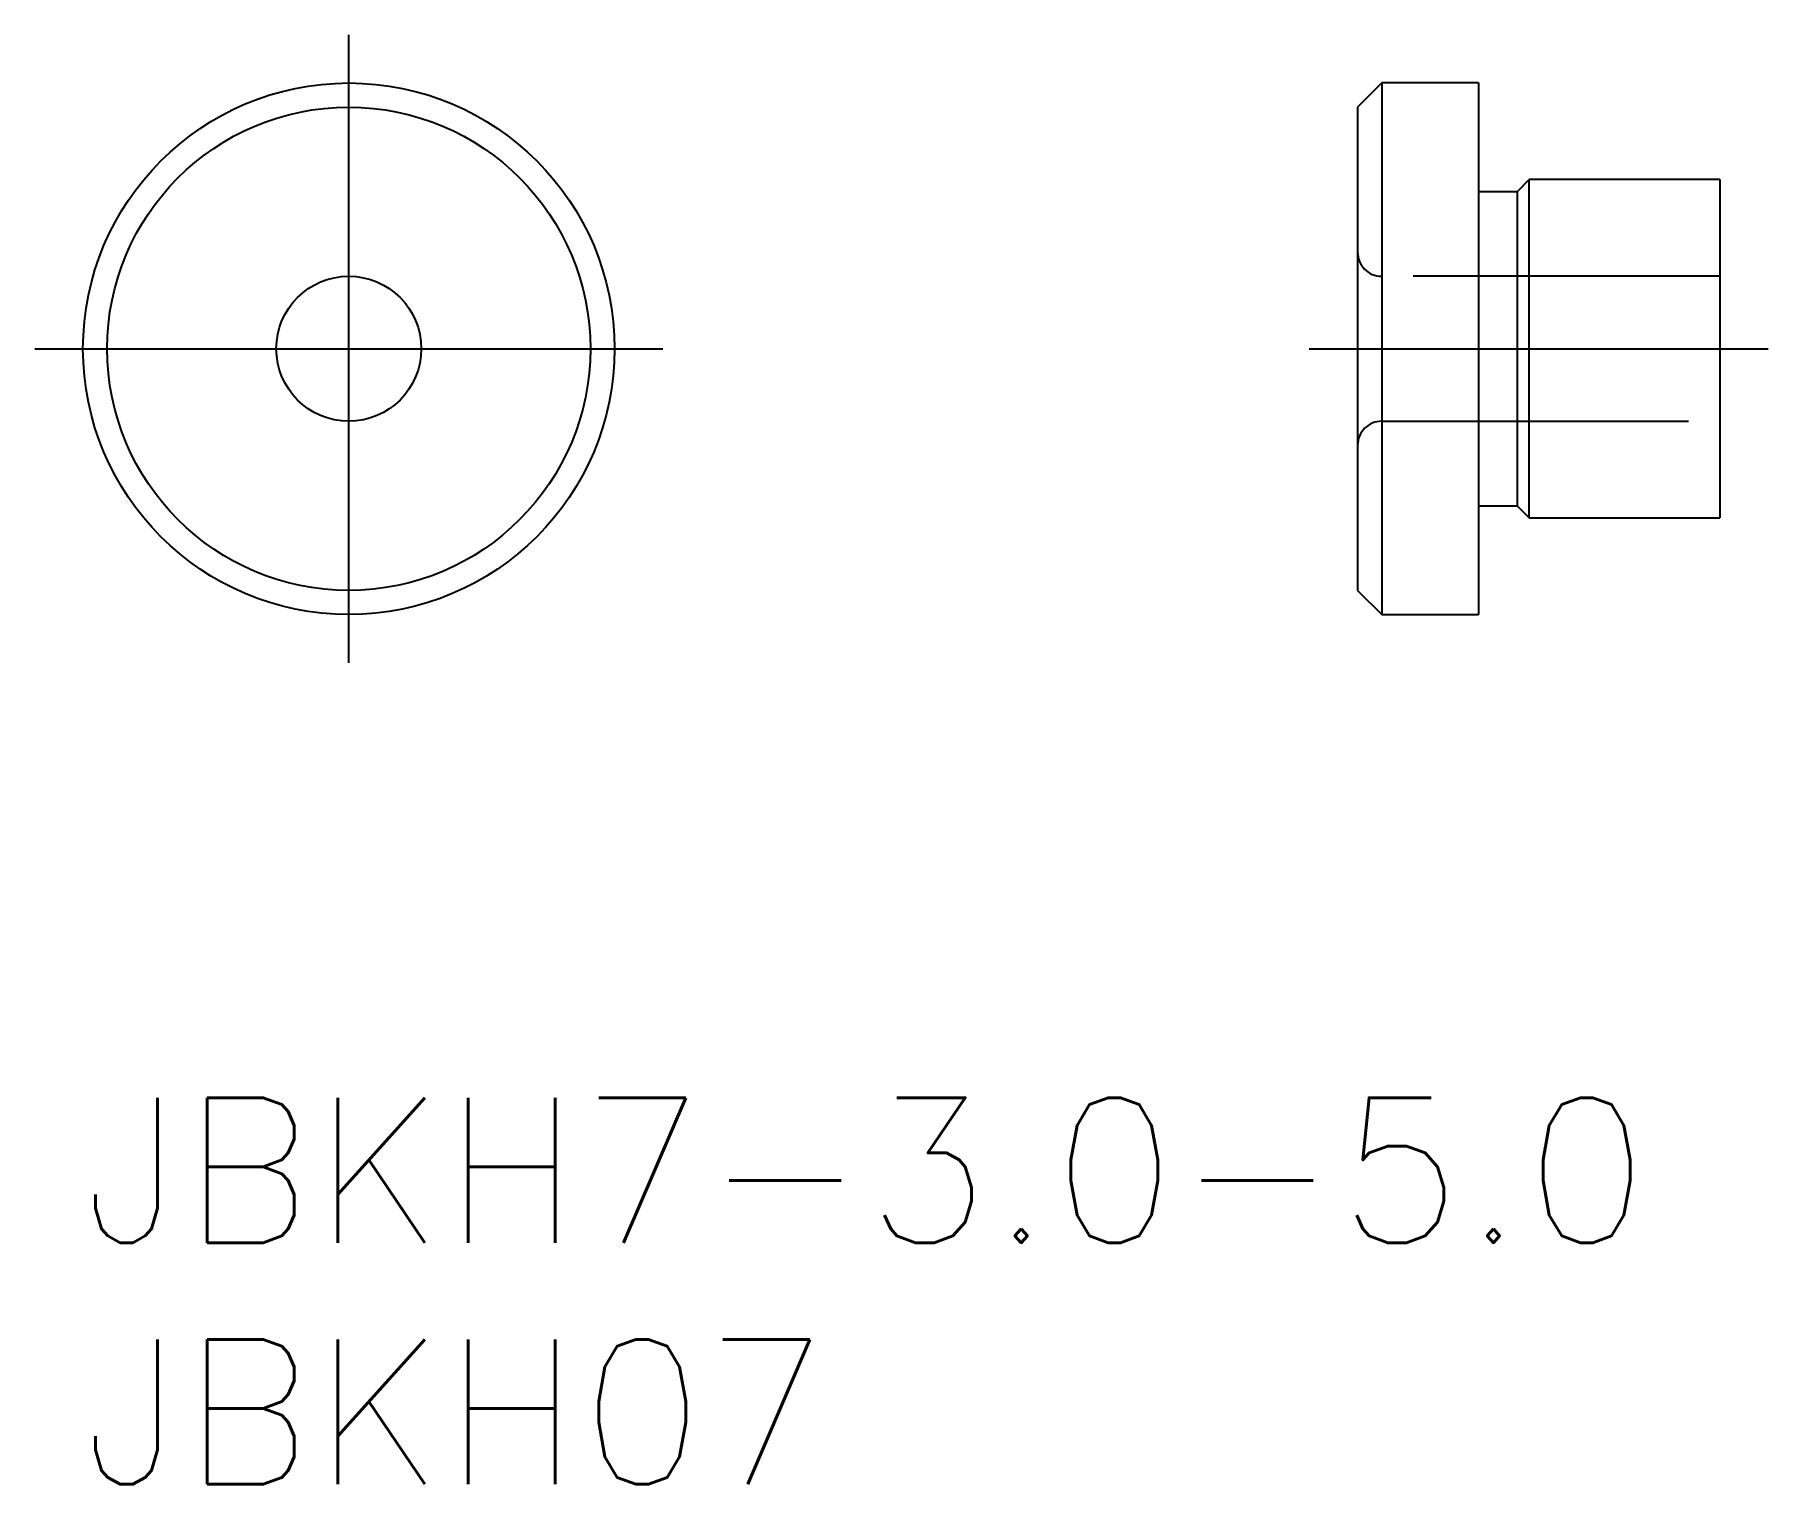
# Model space of a CAD drawing. Extents: x -1 to 34.9, y -8 to 22.
import ezdxf

# ---------------------------------------------------------------- set-up
doc = ezdxf.new("R2010")
doc.units = 0
doc.header["$LTSCALE"] = 0.5
doc.linetypes.add('CENTER', pattern=[50.8, 31.75, -6.35, 6.35, -6.35])
doc.linetypes.add('DASHED', pattern=[19.05, 12.7, -6.35])
for name, color, linetype in [('MSM_CENTER', 1, 'CENTER'), ('MSM_CONTINUOUS', 7, 'CONTINUOUS'), ('MSM_DASHED', 4, 'DASHED'), ('MSM_PART_NUMBER', 7, 'CONTINUOUS')]:
    doc.layers.add(name, color=color, linetype=linetype)
doc.styles.get("Standard").update_dxf_attribs({"font": 'txt.shx', "height": 1, "bigfont": 'bigfont.shx'})

# ---------------------------------------------------------------- blocks, each defined once
blk = doc.blocks.new('*U15')
at = {"layer": 'MSM_PART_NUMBER'}
blk.add_text('JBKH7-3.0-5.0', height=3, dxfattribs=at).set_placement((0, -3))
blk = doc.blocks.new('*U16')
at = {"layer": 'MSM_PART_NUMBER'}
blk.add_text('JBKH07', height=3, dxfattribs=at).set_placement((0, -8))

msp = doc.modelspace()

# ---------------------------------------------------------------- linework, layer by layer
at = {"layer": 'MSM_CENTER'}
for p, q in [((5.5, 9), (5.5, 22)), ((-1, 15.5), (12, 15.5)), ((25.375, 15.5), (34.875, 15.5))]:
    msp.add_line(p, q, dxfattribs=at)
at = {"layer": 'MSM_CONTINUOUS'}
for p, q in [((26.875, 21), (26.375, 20.5)), ((28.875, 21), (26.875, 21)), ((26.875, 21), (26.875, 10)), ((28.875, 21), (28.875, 10)), ((26.375, 20.5), (26.375, 10.5)), ((29.675, 18.75), (28.875, 18.75)), ((29.925, 19), (29.675, 18.75)), ((29.675, 18.75), (29.675, 12.25)), ((33.875, 19), (29.925, 19)), ((29.925, 12), (29.925, 19)), ((33.875, 19), (33.875, 12)), ((28.875, 12.25), (29.675, 12.25)), ((29.675, 12.25), (29.925, 12)), ((29.925, 12), (33.875, 12)), ((26.375, 10.5), (26.875, 10)), ((26.875, 10), (28.875, 10))]:
    msp.add_line(p, q, dxfattribs=at)
for radius in [5.5, 5, 1.5]:
    msp.add_circle((5.5, 15.5), radius, dxfattribs=at)
at = {"layer": 'MSM_DASHED'}
for p, q in [((33.875, 17), (26.875, 17)), ((26.875, 14), (33.875, 14))]:
    msp.add_line(p, q, dxfattribs=at)
for centre, start, end in [((26.875, 17.5), 180, 270), ((26.875, 13.5), 90, 180)]:
    msp.add_arc(centre, 0.5, start, end, dxfattribs=at)

# ---------------------------------------------------------------- block references
at = {"layer": 'MSM_CONTINUOUS'}
for name in ['*U15', '*U16']:
    msp.add_blockref(name, (0, 0), dxfattribs=at)

doc.saveas('drawing.dxf')
